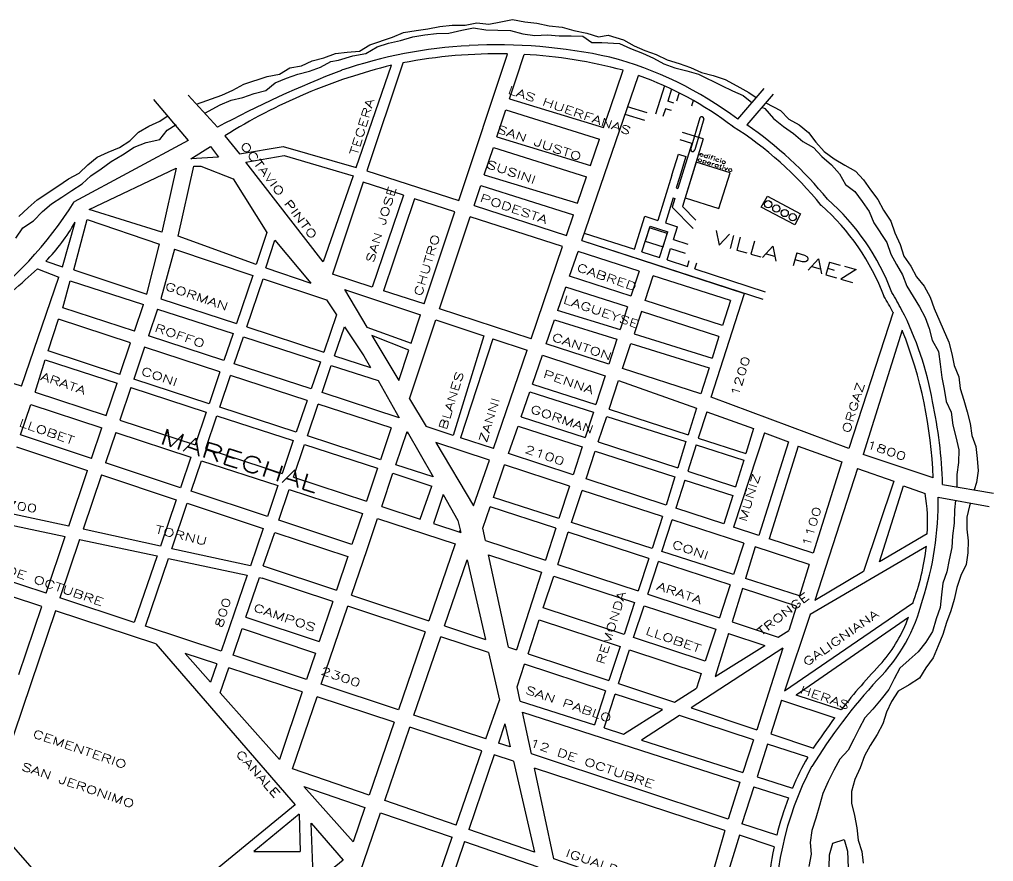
# Model space of a CAD drawing. Header units: millimetres. Extents: x 4374322 to 4409026, y 6503580 to 6534206.
# Drawn here: x 4384470 to 4385687, y 6526114 to 6527166 of the extents above; entities that cross this region are included whole.
import ezdxf

# ---------------------------------------------------------------- set-up
doc = ezdxf.new("R2010")
doc.units = ezdxf.units.MM
doc.linetypes.add('PHANTOM', pattern=[2.5, 1.25, -0.25, 0.25, -0.25, 0.25, -0.25])
for name, color, linetype in [('LINEA CALLE', 252, 'Continuous'), ('NOMBRE BARRIO', 8, 'Continuous'), ('NOMBRE CALLE', 252, 'Continuous'), ('REFERENCIAS (apagar)', 252, 'PHANTOM'), ('RIO', 252, 'Continuous')]:
    doc.layers.add(name, color=color, linetype=linetype)
doc.styles.add('S1', font='ROMANS')

msp = doc.modelspace()

# ---------------------------------------------------------------- linework, layer by layer
at = {"layer": 'LINEA CALLE', "transparency": 33554687}
for p, q in [((4385018.4, 6526939.7), (4385079.6, 6527122.8)), ((4385090.4, 6527091.7), (4385100.1, 6527122.2)), ((4384948.7, 6527111.5), (4384903.8, 6526976.9)), ((4385207.6, 6527054.8), (4385223.9, 6527102.5)), ((4385082, 6527066.8), (4385090.4, 6527091.7)), ((4385172.2, 6526889.8), (4385243, 6527096.1)), ((4384636.8, 6527066.1), (4384680.3, 6527014.5)), ((4384680.4, 6527071.4), (4384716.9, 6527031.2)), ((4385082, 6527066.8), (4385199.3, 6527030.9)), ((4385066.2, 6527019.3), (4385077.5, 6527053.2)), ((4385077.5, 6527053.2), (4385194.4, 6527016.5)), ((4385199.3, 6527030.9), (4385207.6, 6527054.8)), ((4385066.2, 6527019.3), (4385183.1, 6526983.5)), ((4385183.1, 6526983.5), (4385194.4, 6527016.5)), ((4384680.3, 6527014.5), (4384537.7, 6526938)), ((4385050.4, 6526971.9), (4385061.7, 6527005.8)), ((4385061.7, 6527005.8), (4385178.2, 6526969.2)), ((4384903.8, 6526976.9), (4385018.4, 6526939.7)), ((4385050.4, 6526971.9), (4385166.9, 6526936.2)), ((4385166.9, 6526936.2), (4385178.2, 6526969.2)), ((4384899, 6526962.5), (4384860.6, 6526847.7)), ((4384949.4, 6526946.3), (4384899, 6526962.5)), ((4385037.6, 6526933.5), (4385045.9, 6526958.4)), ((4385045.9, 6526958.4), (4385161.9, 6526921.9)), ((4384949.4, 6526946.3), (4384910.3, 6526831.6)), ((4384963.3, 6526941.8), (4384924.3, 6526827)), ((4385013.7, 6526925.5), (4384963.3, 6526941.8)), ((4385037.6, 6526933.5), (4385153.1, 6526896)), ((4384975.3, 6526810.4), (4385013.7, 6526925.5)), ((4384994.5, 6526804.2), (4385032.9, 6526919.4)), ((4385148.3, 6526882.1), (4385032.9, 6526919.4)), ((4385153.1, 6526896), (4385161.9, 6526921.9)), ((4384523.2, 6526857), (4384539, 6526912.7)), ((4384537.3, 6526853.1), (4384554.2, 6526916)), ((4384554.2, 6526916), (4384644.4, 6526885)), ((4384628.8, 6526822.5), (4384644.4, 6526885)), ((4384777.5, 6526855.5), (4384788.6, 6526890.1)), ((4384788.6, 6526890.1), (4384833.8, 6526836.6)), ((4385108.8, 6526767), (4385148.3, 6526882.1)), ((4385172.2, 6526889.8), (4385375.7, 6526823.7)), ((4384663.1, 6526878.7), (4384646.3, 6526816.8)), ((4384663.1, 6526878.7), (4384761.3, 6526845.8)), ((4385156.9, 6526845.1), (4385167.5, 6526876)), ((4385243.8, 6526851.4), (4385167.5, 6526876)), ((4384502.4, 6526863.8), (4384523.2, 6526857)), ((4384492, 6526854.4), (4384518.7, 6526844.1)), ((4384537.3, 6526853.1), (4384628.8, 6526822.5)), ((4384761.3, 6526845.8), (4384740.8, 6526785.9)), ((4384777.5, 6526855.5), (4384833.8, 6526836.6)), ((4384910.3, 6526831.6), (4384860.6, 6526847.7)), ((4385233.8, 6526820.3), (4385156.9, 6526845.1)), ((4385243.8, 6526851.4), (4385233.7, 6526820.3)), ((4385251.4, 6526814.6), (4385261.6, 6526845.6)), ((4385357.9, 6526814.6), (4385261.6, 6526845.6)), ((4384471.9, 6526707.5), (4384518.7, 6526844.1)), ((4384523.7, 6526805.8), (4384532.8, 6526839.2)), ((4384532.8, 6526839.2), (4384624.5, 6526809.8)), ((4384753.6, 6526781.7), (4384773.9, 6526841.7)), ((4384773.9, 6526841.7), (4384853.3, 6526815.5)), ((4384875.6, 6526828.3), (4384970.8, 6526796.8)), ((4384875.6, 6526828.3), (4384903.5, 6526781.6)), ((4384975.3, 6526810.4), (4384924.3, 6526827)), ((4385142.3, 6526802.6), (4385152.2, 6526831.5)), ((4385229.3, 6526806.7), (4385152.2, 6526831.5)), ((4385334.1, 6526693.8), (4385375.7, 6526823.7)), ((4384613.2, 6526776.4), (4384624.5, 6526809.8)), ((4384646.3, 6526816.8), (4384740.8, 6526785.9)), ((4384853.3, 6526815.5), (4384865.6, 6526797)), ((4385348, 6526783.5), (4385251.4, 6526814.6)), ((4385357.9, 6526814.6), (4385348, 6526783.5)), ((4384613.2, 6526776.4), (4384523.7, 6526805.8)), ((4384642, 6526804.1), (4384630.7, 6526770.7)), ((4384642, 6526804.1), (4384736.6, 6526773.4)), ((4384865.6, 6526797), (4384849.7, 6526750.3)), ((4384959, 6526761.6), (4384970.8, 6526796.8)), ((4385108.8, 6526767), (4384994.5, 6526804.2)), ((4385141.5, 6526802.8), (4385220.2, 6526778.5)), ((4385229.3, 6526806.7), (4385220.2, 6526778.5)), ((4385246.9, 6526801), (4385237.6, 6526773.1)), ((4385343.7, 6526769.8), (4385246.9, 6526801)), ((4385561.2, 6526800), (4385506, 6526629.9)), ((4384505.2, 6526751.8), (4384518.2, 6526791.6)), ((4384608.4, 6526762), (4384518.2, 6526791.6)), ((4384957, 6526692), (4384989.9, 6526790.5)), ((4384989.9, 6526790.5), (4385049.9, 6526770.6)), ((4385127.9, 6526760.8), (4385138.1, 6526790.5)), ((4385138.1, 6526790.5), (4385216.2, 6526766.3)), ((4384736.6, 6526773.4), (4384725.1, 6526739.8)), ((4384753.6, 6526781.7), (4384849.7, 6526750.3)), ((4384863.3, 6526745.8), (4384875.6, 6526782)), ((4384875.6, 6526782), (4384900, 6526745.5)), ((4384903.5, 6526781.6), (4384959, 6526761.6)), ((4385237.6, 6526773.1), (4385335.2, 6526742.8)), ((4385572.8, 6526777.5), (4385523.7, 6526622.3)), ((4384595, 6526722.3), (4384608.4, 6526762)), ((4384725.1, 6526739.8), (4384630.7, 6526770.7)), ((4384738, 6526735.6), (4384749.4, 6526769.2)), ((4384749.4, 6526769.2), (4384845.5, 6526738.1)), ((4384956.1, 6526752.8), (4384909.8, 6526771)), ((4384909.8, 6526771), (4384943.4, 6526714.8)), ((4385049.9, 6526770.6), (4385011.7, 6526646.1)), ((4385061, 6526766.9), (4385020.5, 6526643.2)), ((4385061, 6526766.9), (4385103.9, 6526752.7)), ((4385206.2, 6526735.4), (4385127.9, 6526760.8)), ((4385216.2, 6526766.3), (4385206.2, 6526735.4)), ((4385223.3, 6526729.9), (4385233.6, 6526761)), ((4385233.6, 6526761), (4385331.4, 6526730.7)), ((4385343.7, 6526769.8), (4385335.2, 6526742.8)), ((4384595, 6526722.3), (4384505.2, 6526751.8)), ((4384625.9, 6526756.3), (4384612.4, 6526716.6)), ((4384720.1, 6526725.5), (4384625.9, 6526756.3)), ((4384943.4, 6526714.8), (4384956.1, 6526752.8)), ((4385061.7, 6526629.7), (4385103.9, 6526752.7)), ((4384471.9, 6526707.5), (4384353.3, 6526745.7)), ((4384489.1, 6526700.4), (4384501.6, 6526740.5)), ((4384501.6, 6526740.5), (4384591.4, 6526711.6)), ((4384833.9, 6526704.2), (4384738, 6526735.6)), ((4384845.5, 6526738.1), (4384833.9, 6526704.2)), ((4384863.3, 6526745.8), (4384908.2, 6526731.1)), ((4384900, 6526745.5), (4384908.2, 6526731.1)), ((4385110.6, 6526710.4), (4385123, 6526746.4)), ((4385123, 6526746.4), (4385201.4, 6526720.5)), ((4384720.1, 6526725.5), (4384706.6, 6526685.8)), ((4384847.7, 6526699.7), (4384859.2, 6526733.6)), ((4384859.2, 6526733.6), (4384917.6, 6526714.7)), ((4385321, 6526698.1), (4385223.3, 6526729.9)), ((4385331.4, 6526730.7), (4385321, 6526698.1)), ((4384577.7, 6526671.1), (4384591.4, 6526711.6)), ((4384706.6, 6526685.8), (4384612.4, 6526716.6)), ((4384719.7, 6526681.5), (4384733.2, 6526721.2)), ((4384829, 6526689.9), (4384733.2, 6526721.2)), ((4384917.6, 6526714.7), (4384944.2, 6526668.2)), ((4385110.6, 6526710.4), (4385189.7, 6526684.6)), ((4385201.4, 6526720.5), (4385189.7, 6526684.6)), ((4385206.4, 6526679.1), (4385218.3, 6526714.9)), ((4385218.3, 6526714.9), (4385315.5, 6526680.3)), ((4384489.1, 6526700.4), (4384577.7, 6526671.1)), ((4384608.8, 6526705.9), (4384595.1, 6526665.4)), ((4384608.8, 6526705.9), (4384702.9, 6526675.1)), ((4384944.2, 6526668.2), (4384847.7, 6526699.7)), ((4385096.6, 6526669.5), (4385107.2, 6526700.6)), ((4385107.2, 6526700.6), (4385186.7, 6526675.3)), ((4384829, 6526689.9), (4384815.4, 6526650.2)), ((4384957, 6526692), (4384977.9, 6526657.1)), ((4385506, 6526629.9), (4385334.1, 6526693.8)), ((4384470.9, 6526646.8), (4384483.8, 6526684.6)), ((4384483.8, 6526684.6), (4384572.5, 6526655.5)), ((4384702.9, 6526675.1), (4384689, 6526634.4)), ((4384815.4, 6526650.2), (4384719.7, 6526681.5)), ((4384829.4, 6526645.7), (4384842.8, 6526685.4)), ((4384934.1, 6526655.5), (4384842.8, 6526685.4)), ((4385186.7, 6526675.3), (4385176.4, 6526643.4)), ((4385206.4, 6526679.1), (4385305.1, 6526647)), ((4385315.5, 6526680.3), (4385305.1, 6526647)), ((4385328.3, 6526675.7), (4385317.8, 6526642.8)), ((4385328.3, 6526675.7), (4385387, 6526654.8)), ((4384595.1, 6526665.4), (4384689, 6526634.4)), ((4384702.3, 6526630), (4384716.1, 6526670.8)), ((4384716.1, 6526670.8), (4384811.7, 6526639.6)), ((4385096.6, 6526669.5), (4385176.4, 6526643.4)), ((4385192.8, 6526638), (4385203.4, 6526669.9)), ((4385203.4, 6526669.9), (4385302.4, 6526638.4)), ((4384559.6, 6526617.4), (4384572.5, 6526655.5)), ((4384589.8, 6526649.8), (4384577, 6526611.7)), ((4384589.8, 6526649.8), (4384683.7, 6526619)), ((4384934.1, 6526655.5), (4384920.7, 6526615.8)), ((4384939.8, 6526609.6), (4384953.9, 6526651.1)), ((4384953.9, 6526651.1), (4384986.3, 6526594.4)), ((4385011.7, 6526646.1), (4384977.9, 6526657.1)), ((4385080.8, 6526623.5), (4385092.6, 6526657.9)), ((4385092.6, 6526657.9), (4385172.7, 6526631.9)), ((4385387, 6526654.8), (4385377.2, 6526623.4)), ((4384559.6, 6526617.4), (4384470.9, 6526646.8)), ((4384811.7, 6526639.6), (4384797.7, 6526598.6)), ((4384920.7, 6526615.8), (4384829.4, 6526645.7)), ((4384955.4, 6526648.6), (4384953.3, 6526649.3)), ((4385056.8, 6526615.4), (4384989.7, 6526637.3)), ((4384989.7, 6526637.3), (4385037.1, 6526558.1)), ((4385061.7, 6526629.7), (4385020.5, 6526643.2)), ((4385192.8, 6526638), (4385292.1, 6526605.6)), ((4385302.4, 6526638.4), (4385292.1, 6526605.6)), ((4385317.8, 6526642.8), (4385377.2, 6526623.4)), ((4385400.6, 6526649.3), (4385361.8, 6526531.6)), ((4385430.6, 6526638.2), (4385393.4, 6526521.2)), ((4385400.6, 6526649.3), (4385430.6, 6526638.2)), ((4384465.8, 6526631.9), (4384554.6, 6526602.5)), ((4384702.3, 6526630), (4384797.7, 6526598.6)), ((4384811.8, 6526593.9), (4384825.8, 6526635)), ((4384825.8, 6526635), (4384917.1, 6526605.1)), ((4385172.7, 6526631.9), (4385161.4, 6526597.1)), ((4385177.5, 6526591.8), (4385189, 6526626.6)), ((4385189, 6526626.6), (4385288.6, 6526594.3)), ((4385315.1, 6526634.3), (4385304.6, 6526601.5)), ((4385315.1, 6526634.3), (4385374.7, 6526615.3)), ((4385442.7, 6526632.7), (4385406.2, 6526517)), ((4385442.7, 6526632.7), (4385497.4, 6526613)), ((4384683.7, 6526619), (4384670.6, 6526580.8)), ((4384684.1, 6526576.3), (4384697.1, 6526614.6)), ((4384697.1, 6526614.6), (4384792.5, 6526583.4)), ((4385037.1, 6526558.1), (4385056.8, 6526615.4)), ((4385161.4, 6526597.1), (4385080.8, 6526623.5)), ((4385374.7, 6526615.3), (4385364.3, 6526582)), ((4385497.4, 6526613), (4385461.2, 6526499)), ((4385611.3, 6526593.2), (4385523.7, 6526622.3)), ((4384531, 6526532.6), (4384554.6, 6526602.5)), ((4384670.6, 6526580.8), (4384577, 6526611.7)), ((4384917.1, 6526605.1), (4384903.2, 6526563.8)), ((4384986.3, 6526594.4), (4384939.8, 6526609.6)), ((4385061.9, 6526568.7), (4385075.8, 6526609.2)), ((4385156.7, 6526582.7), (4385075.8, 6526609.2)), ((4385304.6, 6526601.5), (4385364.3, 6526582)), ((4385516.6, 6526604.8), (4385463.5, 6526439.9)), ((4385516.6, 6526604.8), (4385562.1, 6526588.9)), ((4384571.9, 6526596.7), (4384548.9, 6526528.8)), ((4384571.9, 6526596.7), (4384665.5, 6526565.8)), ((4384811.8, 6526593.9), (4384903.2, 6526563.8)), ((4384922.2, 6526557.5), (4384936.2, 6526598.9)), ((4384936.2, 6526598.9), (4384984.9, 6526582.9)), ((4385277.6, 6526559.1), (4385177.5, 6526591.8)), ((4385288.6, 6526594.3), (4385277.6, 6526559.1)), ((4385301.1, 6526590.3), (4385289.8, 6526555.1)), ((4385301.1, 6526590.3), (4385360.9, 6526570.9)), ((4385562.1, 6526588.9), (4385524.3, 6526476)), ((4384792.5, 6526583.4), (4384779.3, 6526544.8)), ((4384793.6, 6526540.1), (4384806.7, 6526578.7)), ((4384806.7, 6526578.7), (4384898.1, 6526548.7)), ((4384970.3, 6526541.7), (4384984.9, 6526582.9)), ((4385156.7, 6526582.7), (4385143.7, 6526542.4)), ((4385159.4, 6526537.3), (4385172.8, 6526577.5)), ((4385273.1, 6526544.7), (4385172.8, 6526577.5)), ((4385544.4, 6526488), (4385574.3, 6526583)), ((4385574.3, 6526583), (4385601.3, 6526573.4)), ((4385623.2, 6526585), (4385686.8, 6526573.8)), ((4384665.5, 6526565.8), (4384645.6, 6526507.7)), ((4384779.3, 6526544.8), (4384684.1, 6526576.3)), ((4384998.9, 6526572.3), (4384987, 6526536.2)), ((4384998.9, 6526572.3), (4385017.5, 6526539.8)), ((4385143.7, 6526542.4), (4385061.9, 6526568.7)), ((4385360.9, 6526570.9), (4385349.9, 6526535.5)), ((4385617.8, 6526569), (4385681.3, 6526557.3)), ((4384531, 6526532.6), (4384438.9, 6526552.7)), ((4384659.9, 6526504.6), (4384679, 6526561.3)), ((4384679, 6526561.3), (4384774.1, 6526529.8)), ((4384922.2, 6526557.5), (4384970.3, 6526541.7)), ((4385048.7, 6526530.2), (4385057.8, 6526556.7)), ((4385139.7, 6526530.2), (4385057.8, 6526556.7)), ((4385349.9, 6526535.5), (4385289.8, 6526555.1)), ((4384885, 6526509.9), (4384793.6, 6526540.1)), ((4384898.1, 6526548.7), (4384885, 6526509.9)), ((4384903.9, 6526503.7), (4384917.1, 6526542.5)), ((4384917.1, 6526542.5), (4385014.2, 6526510.7)), ((4385273.1, 6526544.7), (4385260.1, 6526504.9)), ((4385272.2, 6526501), (4385285.2, 6526540.7)), ((4385374.8, 6526511.4), (4385285.2, 6526540.7)), ((4384434.4, 6526539.4), (4384526.7, 6526519.8)), ((4384645.6, 6526507.7), (4384548.9, 6526528.8)), ((4384774.1, 6526529.8), (4384758.1, 6526483.1)), ((4384987, 6526536.2), (4385020.9, 6526525)), ((4385017.5, 6526539.8), (4385020.9, 6526525)), ((4385020.2, 6526528.2), (4385019.3, 6526525.5)), ((4385052, 6526514.7), (4385048.7, 6526530.2)), ((4385139.7, 6526530.2), (4385126.7, 6526490.1)), ((4385260.1, 6526504.9), (4385159.4, 6526537.3)), ((4385393.4, 6526521.2), (4385361.8, 6526531.6)), ((4384502.8, 6526449), (4384526.7, 6526519.8)), ((4384544.6, 6526516.1), (4384520, 6526443.3)), ((4384544.6, 6526516.1), (4384641.5, 6526495.6)), ((4384774.2, 6526483), (4384788.5, 6526525)), ((4384788.5, 6526525), (4384879.9, 6526494.8)), ((4385142.1, 6526485), (4385155.4, 6526525.1)), ((4385256.1, 6526492.5), (4385155.4, 6526525.1)), ((4385461.2, 6526499), (4385406.2, 6526517)), ((4385603.9, 6526523.1), (4385544.4, 6526488)), ((4384758.1, 6526483.1), (4384659.9, 6526504.6)), ((4384884.5, 6526446.5), (4384903.9, 6526503.7)), ((4385014.2, 6526510.7), (4384981.2, 6526414.5)), ((4385052, 6526514.7), (4385126.7, 6526490.1)), ((4385374.8, 6526511.4), (4385361.9, 6526472.2)), ((4385389, 6526506.8), (4385376.8, 6526467.4)), ((4385456.6, 6526484.7), (4385389, 6526506.8)), ((4385602.9, 6526507.4), (4385457.6, 6526422.2)), ((4384641.5, 6526495.6), (4384613, 6526412.5)), ((4384627.1, 6526407.8), (4384655.8, 6526492.5)), ((4384655.8, 6526492.5), (4384754.2, 6526471.7)), ((4384879.9, 6526494.8), (4384865.8, 6526452.7)), ((4385055.8, 6526497), (4385121.9, 6526475.3)), ((4385080.6, 6526381.6), (4385055.8, 6526497)), ((4385256.1, 6526492.5), (4385242.7, 6526451.8)), ((4385361.9, 6526472.2), (4385272.2, 6526501)), ((4384774.2, 6526483), (4384865.8, 6526452.7)), ((4385000.6, 6526408), (4385028.8, 6526490.6)), ((4385028.8, 6526490.6), (4385051.8, 6526391.1)), ((4385142.1, 6526485), (4385242.7, 6526451.8)), ((4385254.8, 6526447.8), (4385268.2, 6526488.6)), ((4385357.8, 6526459.6), (4385268.2, 6526488.6)), ((4385456.6, 6526484.7), (4385444.2, 6526445.7)), ((4384502.8, 6526449), (4384413.7, 6526478.5)), ((4384754.2, 6526471.7), (4384721.6, 6526376.5)), ((4384752.5, 6526418.9), (4384769.3, 6526468.5)), ((4384769.3, 6526468.5), (4384772.9, 6526467.8)), ((4384861.1, 6526438.8), (4384772.9, 6526467.8)), ((4385121.9, 6526475.3), (4385090.5, 6526378.3)), ((4385124.1, 6526430.8), (4385137.2, 6526470.3)), ((4385137.2, 6526470.3), (4385238, 6526437.3)), ((4385444.2, 6526445.7), (4385376.8, 6526467.4)), ((4385524.3, 6526476), (4385463.5, 6526439.9)), ((4385357.8, 6526459.6), (4385344.4, 6526418.3)), ((4385372.9, 6526454.7), (4385360, 6526413.1)), ((4385440.5, 6526432.8), (4385372.9, 6526454.7)), ((4384497.3, 6526432.5), (4384458.4, 6526445.2)), ((4384613, 6526412.5), (4384520, 6526443.3)), ((4384884.5, 6526446.5), (4384981.2, 6526414.5)), ((4385254.8, 6526447.8), (4385344.4, 6526418.3)), ((4384468.6, 6526347.5), (4384497.3, 6526432.5)), ((4384861.1, 6526438.8), (4384844.2, 6526388.8)), ((4384846.7, 6526335.1), (4384879.8, 6526432.7)), ((4384976.6, 6526400.9), (4384879.8, 6526432.7)), ((4385225, 6526397.5), (4385124.1, 6526430.8)), ((4385238, 6526437.3), (4385225, 6526397.5)), ((4385237, 6526393.5), (4385250, 6526433.3)), ((4385250, 6526433.3), (4385339.7, 6526404)), ((4385585.7, 6526436), (4385425.6, 6526326.4)), ((4385440.5, 6526432.8), (4385430.8, 6526402.5)), ((4384514.4, 6526426.9), (4384427.7, 6526170.6)), ((4384640, 6526385.6), (4384514.4, 6526426.9)), ((4384752.5, 6526418.9), (4384844.2, 6526388.8)), ((4385457.6, 6526422.2), (4385425.6, 6526326.4)), ((4385580.4, 6526418.8), (4385440.3, 6526321.7)), ((4384721.6, 6526376.5), (4384627.1, 6526407.8)), ((4385000.6, 6526408), (4385051.8, 6526391.1)), ((4385105.1, 6526373.4), (4385119.1, 6526415.6)), ((4385119.1, 6526415.6), (4385220, 6526382.2)), ((4385360, 6526413.1), (4385417.5, 6526394.2)), ((4384736.5, 6526371.6), (4384747.7, 6526404.7)), ((4384747.7, 6526404.7), (4384839.3, 6526374.1)), ((4384976.6, 6526400.9), (4384943.1, 6526303.1)), ((4384962.5, 6526296.7), (4384996, 6526394.5)), ((4385055.5, 6526374.9), (4384996, 6526394.5)), ((4385339.7, 6526404), (4385326.6, 6526363.9)), ((4385355.6, 6526398.7), (4385338.9, 6526344.8)), ((4385355.6, 6526398.7), (4385401.1, 6526383.8)), ((4385417.5, 6526394.2), (4385430.8, 6526402.5)), ((4384640, 6526385.6), (4384814.2, 6526184.5)), ((4385220, 6526382.2), (4385206.2, 6526340)), ((4385326.6, 6526363.9), (4385237, 6526393.5)), ((4385338.9, 6526344.8), (4385401.1, 6526383.8)), ((4384676.6, 6526373.6), (4384708.4, 6526338)), ((4384716.2, 6526360.6), (4384676.6, 6526373.6)), ((4384828.2, 6526341.2), (4384736.5, 6526371.6)), ((4384839.3, 6526374.1), (4384828.2, 6526341.2)), ((4385055.5, 6526374.9), (4385069.3, 6526315.5)), ((4385080.6, 6526381.6), (4385090.5, 6526378.3)), ((4385105.1, 6526373.4), (4385206.2, 6526340)), ((4385218.2, 6526336), (4385232, 6526378.2)), ((4385232, 6526378.2), (4385321.6, 6526348.6)), ((4385423.4, 6526380.3), (4385308.8, 6526305.6)), ((4385423.4, 6526380.3), (4385390.8, 6526278.4)), ((4384716.2, 6526360.6), (4384708.4, 6526338)), ((4385091.3, 6526331.8), (4385100.7, 6526360.1)), ((4385201.9, 6526326.8), (4385100.7, 6526360.1)), ((4384720.5, 6526324.4), (4384731.1, 6526355.7)), ((4384822.9, 6526325.6), (4384731.1, 6526355.7)), ((4385321.6, 6526348.6), (4385315.6, 6526330.1)), ((4384943.1, 6526303.1), (4384846.7, 6526335.1)), ((4385218.2, 6526336), (4385288.1, 6526312.9)), ((4384720.5, 6526324.4), (4384794.5, 6526241.3)), ((4384822.9, 6526325.6), (4384794.5, 6526241.3)), ((4385095.1, 6526314.1), (4385091.3, 6526331.8)), ((4385201.9, 6526326.8), (4385188.1, 6526284.5)), ((4385200, 6526280.7), (4385213.9, 6526322.9)), ((4385273.1, 6526303.5), (4385213.9, 6526322.9)), ((4385288.1, 6526312.9), (4385315.6, 6526330.1)), ((4385496.3, 6526303.2), (4385440.3, 6526321.7)), ((4384810.9, 6526229.6), (4384841.4, 6526319.5)), ((4384937.8, 6526287.9), (4384841.4, 6526319.5)), ((4385052.5, 6526266.9), (4385069.3, 6526315.5)), ((4385095.1, 6526314.1), (4385188.1, 6526284.5)), ((4385422, 6526315.3), (4385408.4, 6526273.1)), ((4385422, 6526315.3), (4385488.6, 6526293.2)), ((4385052.5, 6526266.9), (4384962.5, 6526296.7)), ((4385109.3, 6526248.1), (4385098, 6526300.5)), ((4385098, 6526300.5), (4385369.8, 6526212.8)), ((4385224.4, 6526272.9), (4385273.1, 6526303.5)), ((4385308.8, 6526305.6), (4385390.8, 6526278.4)), ((4384937.8, 6526287.9), (4384906.6, 6526196.6)), ((4385076.2, 6526285.6), (4385068, 6526261.7)), ((4385076.2, 6526285.6), (4385082.8, 6526256.8)), ((4385294.2, 6526296.1), (4385247, 6526265.2)), ((4385386.7, 6526265.7), (4385294.2, 6526296.1)), ((4384926, 6526189.9), (4384957.3, 6526281.5)), ((4385047.4, 6526251.9), (4384957.3, 6526281.5)), ((4385200, 6526280.7), (4385224.4, 6526272.9)), ((4385408.4, 6526273.1), (4385461.7, 6526255.5)), ((4385082.8, 6526256.8), (4385068, 6526261.7)), ((4385247, 6526265.2), (4385373.7, 6526224.8)), ((4385386.7, 6526265.7), (4385373.7, 6526224.8)), ((4385404.3, 6526260.4), (4385391.3, 6526219.7)), ((4385454.6, 6526244), (4385404.3, 6526260.4)), ((4385015.4, 6526159.1), (4385047.4, 6526251.9)), ((4385355, 6526166.6), (4385109.3, 6526248.1)), ((4385062.9, 6526246.8), (4385031, 6526153.7)), ((4385086.9, 6526238.9), (4385062.9, 6526246.8)), ((4385086.9, 6526238.9), (4385113.1, 6526125.5)), ((4384906.6, 6526196.6), (4384810.9, 6526229.6)), ((4385351, 6526152.3), (4385113.1, 6526230.3)), ((4385137.4, 6526117.1), (4385113.1, 6526230.3)), ((4385369.8, 6526212.8), (4385355, 6526166.6)), ((4385391.3, 6526219.7), (4385435.6, 6526205.5)), ((4384824.7, 6526207.5), (4384901.3, 6526181.2)), ((4384824.7, 6526207.5), (4384886.5, 6526138.1)), ((4385387.3, 6526207.2), (4385372.4, 6526160.9)), ((4385387.3, 6526207.2), (4385430.7, 6526193.2)), ((4385015.4, 6526159.1), (4384926, 6526189.9)), ((4384814.2, 6526184.5), (4384582.1, 6525994.7)), ((4384901.3, 6526181.2), (4384886.5, 6526138.1)), ((4384427.7, 6526170.6), (4384582.1, 6525994.7)), ((4384819.2, 6526172.7), (4384762.3, 6526126.1)), ((4384819.2, 6526172.7), (4384820.4, 6526126.1)), ((4384889.3, 6526082.7), (4384920.8, 6526174.6)), ((4384920.8, 6526174.6), (4385010.2, 6526143.9)), ((4384837, 6526085.5), (4384833.9, 6526161.7)), ((4384833.9, 6526161.7), (4384874.1, 6526115.3)), ((4385113.1, 6526125.5), (4385031, 6526153.7)), ((4385351, 6526152.3), (4385322.5, 6526053.3)), ((4385415.8, 6526146.6), (4385372.4, 6526160.9)), ((4384978.7, 6526052.4), (4385010.2, 6526143.9)), ((4385025.8, 6526138.6), (4384994.4, 6526047.1)), ((4385025.8, 6526138.6), (4385117.3, 6526107.2)), ((4385369.2, 6526146.8), (4385306.3, 6525941.1)), ((4385412.6, 6526131.9), (4385369.2, 6526146.8)), ((4384762.3, 6526126.1), (4384820.4, 6526126.1)), ((4384874.1, 6526115.3), (4384837, 6526085.5)), ((4385322.5, 6526053.3), (4385137.4, 6526117.1))]:
    msp.add_line(p, q, dxfattribs=at)
msp.add_lwpolyline([(4384726.2, 6527020.7), (4384744.3, 6526998.1), (4384798.9, 6527007.4), (4384890.2, 6526981.1), (4384934.6, 6527108.7, 0.079993), (4384726.2, 6527020.7)], format="xyb", dxfattribs=at)
for points in [[(4385399.9, 6527079.8), (4385367, 6527041.4)], [(4385411.5, 6527072.7), (4385378.6, 6527034.3)], [(4384683.7, 6526992), (4384708.3, 6527007.4), (4384718.3, 6526993.7), (4384683.7, 6526992)], [(4384696.2, 6526982.7), (4384736.4, 6526966.6), (4384778.8, 6526899.7), (4384765.1, 6526859.7), (4384668, 6526895), (4384687.5, 6526982.7), (4384696.2, 6526982.7)]]:
    msp.add_lwpolyline(points, dxfattribs=at)
for points in [[(4384849.2, 6526863), (4384752.5, 6526987.8), (4384800.3, 6526996.1), (4384800.3, 6526996.1), (4384800.3, 6526996.1), (4384886.7, 6526970.7)], [(4384647.4, 6526900.3), (4384556.8, 6526928.3), (4384665.2, 6526980.3), (4384665.2, 6526980.3)]]:
    msp.add_lwpolyline(points, close=True, dxfattribs=at)
at = {"layer": 'LINEA CALLE', "linetype": 'Continuous', "transparency": 33554687}
for points in [[(4385315.2, 6526987.8), (4385301.4, 6526943.1), (4385343.3, 6526929.8), (4385357.5, 6526974.3), (4385315.2, 6526987.8)], [(4385396.6, 6526931.2), (4385404.2, 6526945), (4385445.7, 6526923.2), (4385438.4, 6526909.2)], [(4385438.4, 6526909.2), (4385396.6, 6526931.2)]]:
    msp.add_lwpolyline(points, dxfattribs=at)
for centre in [(4385405.1, 6526935), (4385415.3, 6526929.6), (4385425.8, 6526924.1), (4385435.8, 6526918.8)]:
    msp.add_circle(centre, 4.52, dxfattribs=at)
at = {"layer": 'LINEA CALLE', "transparency": 33554687}
for centre, radius, start, end in [((4385062.6, 6526543.3), 590.7, 93.0134, 108.8285), ((4385066.1, 6526479.1), 655.1, 77.5628, 93.0237), ((4385066.6, 6526508.6), 614.4, 88.791, 101.071), ((4385070.4, 6526536.3), 586.6, 74.8286, 87.1031), ((4385090.5, 6526673.5), 460.3, 53.0704, 75.3042), ((4385351.1, 6525854.7), 1336.5, 111.0057, 118.327), ((4385090.5, 6526673.5), 449.3, 53.016, 70.1478), ((4385114.4, 6526644.7), 459.3, 38.9895, 57.5652), ((4385097.3, 6526628.4), 493.9, 39.3228, 55.2803), ((4384129.9, 6527191.5), 480.2, 305.8449, 328.1359), ((4385284.4, 6526720.8), 283.4, 20.4653, 48.6982), ((4385284.4, 6526720.8), 294.4, 20.6681, 48.5158), ((4384330.9, 6527030.4), 239.1, 315.8187, 330.502), ((4378536.7, 6533484.3), 8911.9, 311.6646, 311.9312), ((4385224.8, 6526622.6), 380.3, 27.8159, 31.2645), ((4385224.8, 6526622.6), 391.3, 27.4842, 31.1127), ((4385224.8, 6526622.6), 391.3, 9.7131, 27.4842), ((4385059.3, 6526574.1), 552.3, 1.9743, 21.6021), ((4385071.4, 6526569.8), 552, 1.5778, 12.4212), ((4385219.2, 6526564.5), 398.6, 341.8329, 0.6447), ((4385396.1, 6526537.6), 208.3, 356.005, 9.8909), ((4385294.7, 6526543.8), 310.4, 339.6718, 353.2686), ((4385391, 6526491.2), 213.1, 315.0504, 346.1627), ((4385409.4, 6526480.9), 182, 319.3797, 340.0559), ((4386218.3, 6525730.5), 921.6, 136.708, 141.5777), ((4386074.6, 6525850.7), 723.8, 137.3988, 148.1787), ((4382833.8, 6528155.6), 3242.9, 324.1316, 324.9494), ((4385707.1, 6526095.2), 293, 149.4994, 157.8922), ((4385815.5, 6526046.1), 401.8, 152.3788, 182.9968), ((4385762.9, 6526061.4), 357.4, 158.3593, 166.2156), ((4385827.5, 6526044.7), 424, 168.1306, 184.0996)]:
    msp.add_arc(centre, radius, start, end, dxfattribs=at)
at = {"layer": 'REFERENCIAS (apagar)', "linetype": 'Continuous', "transparency": 33554687}
for points in [[(4385275.6, 6527082.9), (4385264.3, 6527047.6)], [(4385284.5, 6527078.7), (4385279.7, 6527063.7)], [(4385287.3, 6527061.3), (4385279.7, 6527063.7)], [(4385293.8, 6527074.1), (4385290.5, 6527063.7)], [(4385311.3, 6527064.8), (4385309.2, 6527057.8)], [(4385254, 6527049.2), (4385229.5, 6527056.7)], [(4385276.8, 6527054.4), (4385273.7, 6527044.7)], [(4385284.3, 6527052), (4385276.8, 6527054.4)], [(4385251, 6527039.9), (4385226.3, 6527047.4)], [(4385319.8, 6527043.1), (4385308.5, 6527004.5)], [(4385324.8, 6527041.6), (4385313.5, 6527003)], [(4385309.6, 6527010.9), (4385295.3, 6527015.4)], [(4385324.1, 6527016.8), (4385298.1, 6526932.4)], [(4385324.1, 6527016.8), (4385298.2, 6527024.7)], [(4385309.6, 6527010.9), (4385292.4, 6526954.8)], [(4385284.8, 6526971.4), (4385267.4, 6526914.9)], [(4385294.2, 6526968.6), (4385290.2, 6526955.5)], [(4385290.2, 6526955.5), (4385292.4, 6526954.8)], [(4385286.3, 6526943), (4385276.8, 6526911.9)], [(4385288.5, 6526942.4), (4385285.2, 6526931.6)], [(4385286.3, 6526943), (4385288.5, 6526942.4)], [(4385238.1, 6526878.7), (4385251.2, 6526920)], [(4385251.2, 6526920), (4385267.4, 6526914.9)], [(4385247.3, 6526875.7), (4385257.6, 6526907.7)], [(4385256.8, 6526905.5), (4385251.6, 6526889.1), (4385273.8, 6526882), (4385279, 6526898.4), (4385256.8, 6526905.5)], [(4385257.6, 6526907.7), (4385279.7, 6526900.7)], [(4385276.8, 6526911.9), (4385292, 6526907)], [(4385286.9, 6526890.9), (4385292, 6526907)], [(4385175.4, 6526899.1), (4385238.1, 6526878.7)], [(4385269.5, 6526868.5), (4385279.7, 6526900.7)], [(4385172.2, 6526889.8), (4385398.5, 6526816.4)], [(4385247.3, 6526875.7), (4385269.5, 6526868.5)], [(4385278.8, 6526865.5), (4385283.3, 6526879.6)], [(4385278.8, 6526865.5), (4385304.2, 6526857.2)], [(4385304.2, 6526857.2), (4385306.6, 6526864.8)], [(4385313.5, 6526854.2), (4385316, 6526861.8)], [(4385313.5, 6526854.2), (4385401.5, 6526825.7)]]:
    msp.add_lwpolyline(points, dxfattribs=at)
at = {"layer": 'REFERENCIAS (apagar)', "linetype": 'Continuous', "ltscale": 0.2, "transparency": 33554687}
for points in [[(4385284.8, 6526971.4), (4385292.9, 6526997.6), (4385302.2, 6526994.7), (4385294.2, 6526968.6)], [(4385311.3, 6526904.7), (4385285.2, 6526931.6)], [(4385314.7, 6526915.3), (4385298.1, 6526932.4)], [(4385286.9, 6526890.9), (4385304.9, 6526885.1)], [(4385283.3, 6526879.6), (4385301.3, 6526873.8)]]:
    msp.add_lwpolyline(points, dxfattribs=at)
at = {"layer": 'REFERENCIAS (apagar)', "linetype": 'Continuous', "transparency": 33554687}
for centre, radius, start, end in [((4385322.1, 6527041.6), 2.71, 359.8064, 147.4987), ((4385311, 6527003.6), 2.61, 160.0302, 347.2748)]:
    msp.add_arc(centre, radius, start, end, dxfattribs=at)
at = {"layer": 'RIO', "transparency": 33554687}
for p, q in [((4385026.5, 6527159), (4385041.2, 6527161.6)), ((4385041.2, 6527161.6), (4385056, 6527160.2)), ((4385056, 6527160.2), (4385071.1, 6527162.8)), ((4385071.1, 6527162.8), (4385085.8, 6527165.9)), ((4385085.8, 6527165.9), (4385101.2, 6527163)), ((4385101.2, 6527163), (4385116, 6527161.5)), ((4385116, 6527161.5), (4385131.4, 6527158.1)), ((4384935.5, 6527143.7), (4384949.5, 6527149.8)), ((4384949.5, 6527149.8), (4384965.2, 6527152)), ((4384965.2, 6527152), (4384979.9, 6527154.1)), ((4384979.9, 6527154.1), (4384995, 6527157.2)), ((4384990.8, 6527148.4), (4385006, 6527149)), ((4384995, 6527157.2), (4385010.2, 6527158.9)), ((4385006, 6527149), (4385022.2, 6527152.7)), ((4385010.2, 6527158.9), (4385026.5, 6527159)), ((4385022.2, 6527152.7), (4385036.8, 6527155.3)), ((4385036.8, 6527155.3), (4385052.2, 6527152.9)), ((4385052.2, 6527152.9), (4385067.5, 6527152.5)), ((4385067.5, 6527152.5), (4385083.3, 6527152.1)), ((4385083.3, 6527152.1), (4385098.7, 6527148.1)), ((4385131.4, 6527158.1), (4385147.7, 6527156.2)), ((4385147.7, 6527156.2), (4385162.1, 6527152.1)), ((4385162.1, 6527152.1), (4385178.6, 6527148.7)), ((4385178.6, 6527148.7), (4385193, 6527144.2)), ((4384907.4, 6527134.4), (4384935.5, 6527143.7)), ((4384916.6, 6527131.7), (4384930.7, 6527136.3)), ((4384930.7, 6527136.3), (4384945.8, 6527139.5)), ((4384945.8, 6527139.5), (4384960.9, 6527144.2)), ((4384960.9, 6527144.2), (4384976.1, 6527146.8)), ((4384976.1, 6527146.8), (4384990.8, 6527148.4)), ((4385098.7, 6527148.1), (4385113.5, 6527146.1)), ((4385113.5, 6527146.1), (4385129.3, 6527146.8)), ((4385129.3, 6527146.8), (4385144.1, 6527145.3)), ((4385144.1, 6527145.3), (4385158.8, 6527145.4)), ((4385158.8, 6527145.4), (4385173.6, 6527144.9)), ((4385173.6, 6527144.9), (4385184.9, 6527137)), ((4385184.9, 6527137), (4385197.2, 6527137)), ((4385193, 6527144.2), (4385205.4, 6527146.2)), ((4385197.2, 6527137), (4385219.3, 6527136)), ((4385205.4, 6527146.2), (4385224.5, 6527140.7)), ((4385224.5, 6527140.7), (4385237.7, 6527133.2)), ((4384864.5, 6527123.5), (4384879.2, 6527125.1)), ((4384879.2, 6527125.1), (4384894.5, 6527126.2)), ((4384894.5, 6527126.2), (4384907.4, 6527134.4)), ((4384902.3, 6527123.4), (4384916.6, 6527131.7)), ((4385219.3, 6527136), (4385233.3, 6527129.5)), ((4385233.3, 6527129.5), (4385248.2, 6527123.9)), ((4385237.7, 6527133.2), (4385251.2, 6527127.1)), ((4385251.2, 6527127.1), (4385265.1, 6527122.1)), ((4384821.9, 6527108.1), (4384835.4, 6527114.2)), ((4384835.4, 6527114.2), (4384850, 6527117.9)), ((4384845.9, 6527106.5), (4384858.8, 6527113.6)), ((4384850, 6527117.9), (4384864.5, 6527123.5)), ((4384858.8, 6527113.6), (4384868.2, 6527115.2)), ((4384868.2, 6527115.2), (4384885.9, 6527120.7)), ((4384885.9, 6527120.7), (4384902.3, 6527123.4)), ((4385248.2, 6527123.9), (4385261.7, 6527117.8)), ((4385261.7, 6527117.8), (4385274.7, 6527110.7)), ((4385265.1, 6527122.1), (4385279.1, 6527115.5)), ((4385279.1, 6527115.5), (4385294, 6527111)), ((4384794.3, 6527097.8), (4384807.2, 6527105.5)), ((4384807.2, 6527105.5), (4384821.9, 6527108.1)), ((4384817.2, 6527097.7), (4384831.8, 6527101.3)), ((4384831.8, 6527101.3), (4384845.9, 6527106.5)), ((4385274.7, 6527110.7), (4385288.7, 6527105.6)), ((4385288.7, 6527105.6), (4385303.6, 6527101.7)), ((4385294, 6527111), (4385308, 6527105.9)), ((4385303.6, 6527101.7), (4385318, 6527097.6)), ((4385308, 6527105.9), (4385322, 6527099.8)), ((4385322, 6527099.8), (4385336.4, 6527095.8)), ((4384750, 6527085.3), (4384779.2, 6527094.7)), ((4384779.2, 6527094.7), (4384794.3, 6527097.8)), ((4384789.2, 6527086.9), (4384803.2, 6527092.5)), ((4384803.2, 6527092.5), (4384817.2, 6527097.7)), ((4385318, 6527097.6), (4385347, 6527083.5)), ((4385336.4, 6527095.8), (4385351.3, 6527090.8)), ((4385351.3, 6527090.8), (4385365.9, 6527083.2)), ((4384722.6, 6527071.5), (4384736.1, 6527077.7)), ((4384736.1, 6527077.7), (4384750, 6527085.3)), ((4384762.7, 6527073.6), (4384777.3, 6527077.2)), ((4384777.3, 6527077.2), (4384789.2, 6527086.9)), ((4385347, 6527083.5), (4385360.5, 6527076.9)), ((4385360.5, 6527076.9), (4385374, 6527070.8)), ((4385365.9, 6527083.2), (4385381, 6527074.6)), ((4384690.6, 6527060.2), (4384722.6, 6527071.5)), ((4384720.5, 6527059.2), (4384734, 6527065.3)), ((4384734, 6527065.3), (4384748.7, 6527068.5)), ((4384748.7, 6527068.5), (4384762.7, 6527073.6)), ((4385374, 6527070.8), (4385384.9, 6527062.4)), ((4385381, 6527074.6), (4385390.3, 6527068.6)), ((4384701, 6527048.8), (4384720.5, 6527059.2)), ((4385397.4, 6527056.2), (4385401.1, 6527054.5)), ((4385401.1, 6527054.5), (4385411.8, 6527042.2)), ((4385402.2, 6527061.9), (4385420.5, 6527052.2)), ((4385420.5, 6527052.2), (4385431.1, 6527041.4)), ((4384645, 6527038.9), (4384655.3, 6527045.9)), ((4385411.8, 6527042.2), (4385424.4, 6527032)), ((4385431.1, 6527041.4), (4385444.1, 6527034.3)), ((4384618.1, 6527025), (4384631, 6527032.7)), ((4384631, 6527032.7), (4384645, 6527038.9)), ((4384644.9, 6527015.9), (4384654.1, 6527027.5)), ((4384654.1, 6527027.5), (4384665.4, 6527034.9)), ((4385424.4, 6527032), (4385436.9, 6527023.3)), ((4385444.1, 6527034.3), (4385455.7, 6527024.6)), ((4384607.3, 6527014.4), (4384618.1, 6527025)), ((4384627.7, 6527012.2), (4384644.9, 6527015.9)), ((4385436.9, 6527023.3), (4385448.5, 6527013.6)), ((4385455.7, 6527024.6), (4385464.9, 6527012.7)), ((4384580.4, 6527000.1), (4384594.4, 6527005.8)), ((4384594.4, 6527005.8), (4384607.3, 6527014.4)), ((4384598.3, 6526996.7), (4384612.7, 6527006.5)), ((4384612.7, 6527006.5), (4384627.7, 6527012.2)), ((4385448.5, 6527013.6), (4385461.6, 6527005.9)), ((4385461.6, 6527005.9), (4385472.2, 6526994.6)), ((4385464.9, 6527012.7), (4385475, 6527000.9)), ((4384555, 6526984.3), (4384566.4, 6526993.9)), ((4384566.4, 6526993.9), (4384580.4, 6527000.1)), ((4384583.9, 6526988.5), (4384598.3, 6526996.7)), ((4385472.2, 6526994.6), (4385484.3, 6526984.4)), ((4385475, 6527000.9), (4385487.6, 6526991.7)), ((4385487.6, 6526991.7), (4385501.1, 6526984)), ((4384544.3, 6526973.7), (4384555, 6526984.3)), ((4384558.6, 6526970.7), (4384571.5, 6526979.4)), ((4384571.5, 6526979.4), (4384583.9, 6526988.5)), ((4385484.3, 6526984.4), (4385494.4, 6526973.1)), ((4385501.1, 6526984), (4385514.1, 6526976.4)), ((4384517.4, 6526957.8), (4384530.8, 6526967)), ((4384530.8, 6526967), (4384544.3, 6526973.7)), ((4384547.8, 6526960.6), (4384558.6, 6526970.7)), ((4385494.4, 6526973.1), (4385501.6, 6526959.6)), ((4385514.1, 6526976.4), (4385524.2, 6526965.6)), ((4384491.6, 6526940.5), (4384517.4, 6526957.8)), ((4384534.9, 6526952.4), (4384547.8, 6526960.6)), ((4385501.6, 6526959.6), (4385513.6, 6526950.9)), ((4385524.2, 6526965.6), (4385532.9, 6526953.2)), ((4384509.6, 6526935.6), (4384522.6, 6526943.8)), ((4384522.6, 6526943.8), (4384534.9, 6526952.4)), ((4385513.6, 6526950.9), (4385522.7, 6526938.5)), ((4385532.9, 6526953.2), (4385542, 6526940.8)), ((4384468.5, 6526919.7), (4384480.3, 6526930.4)), ((4384480.3, 6526930.4), (4384491.6, 6526940.5)), ((4384498.3, 6526926), (4384509.6, 6526935.6)), ((4385522.7, 6526938.5), (4385531.4, 6526926.1)), ((4385542, 6526940.8), (4385549.1, 6526927.8)), ((4384487.1, 6526914.3), (4384498.3, 6526926)), ((4385531.4, 6526926.1), (4385537, 6526912)), ((4385549.1, 6526927.8), (4385558.3, 6526913.9)), ((4384465, 6526892.5), (4384473.7, 6526905.6)), ((4384473.7, 6526905.6), (4384487.1, 6526914.3)), ((4385537, 6526912), (4385553.3, 6526887.2)), ((4385558.3, 6526913.9), (4385563.5, 6526899.3)), ((4385563.5, 6526899.3), (4385570.2, 6526884.8)), ((4385553.3, 6526887.2), (4385558.4, 6526872.6)), ((4385570.2, 6526884.8), (4385574.8, 6526870.2)), ((4385558.4, 6526872.6), (4385565.6, 6526859.6)), ((4385574.8, 6526870.2), (4385583.4, 6526857.8)), ((4385565.6, 6526859.6), (4385573.2, 6526846.7)), ((4385583.4, 6526857.8), (4385590.6, 6526844.3)), ((4385573.2, 6526846.7), (4385578.3, 6526832.6)), ((4385590.6, 6526844.3), (4385600.2, 6526832.5)), ((4385578.3, 6526832.6), (4385586.5, 6526819.7)), ((4385600.2, 6526832.5), (4385607.4, 6526819)), ((4385586.5, 6526819.7), (4385594.1, 6526806.7)), ((4385607.4, 6526819), (4385612.5, 6526804.9)), ((4385594.1, 6526806.7), (4385601.2, 6526793.7)), ((4385612.5, 6526804.9), (4385631, 6526762.8)), ((4385601.2, 6526793.7), (4385606.4, 6526779.7)), ((4385606.4, 6526779.7), (4385610, 6526765)), ((4385610, 6526765), (4385618.2, 6526751.1)), ((4385631, 6526762.8), (4385634.6, 6526748.2)), ((4385618.2, 6526751.1), (4385620.3, 6526735.4)), ((4385634.6, 6526748.2), (4385637.7, 6526733.5)), ((4385620.3, 6526735.4), (4385622, 6526718.6)), ((4385637.7, 6526733.5), (4385643.4, 6526719.4)), ((4385622, 6526718.6), (4385625.1, 6526703.9)), ((4385643.4, 6526719.4), (4385645, 6526704.7)), ((4385625.1, 6526703.9), (4385627.8, 6526688.7)), ((4385645, 6526704.7), (4385649.6, 6526690.1)), ((4385627.8, 6526688.7), (4385633.9, 6526675.2)), ((4385649.6, 6526690.1), (4385653.8, 6526675.5)), ((4385633.9, 6526675.2), (4385636.1, 6526659)), ((4385653.8, 6526675.5), (4385657.4, 6526660.9)), ((4385636.1, 6526659), (4385639.7, 6526644.3)), ((4385657.4, 6526660.9), (4385659.5, 6526646.1)), ((4385639.7, 6526644.3), (4385643.4, 6526628.2)), ((4385659.5, 6526646.1), (4385664.6, 6526632.1)), ((4385643.4, 6526628.2), (4385643, 6526612.4)), ((4385664.6, 6526632.1), (4385666.2, 6526617.4)), ((4385666.2, 6526617.4), (4385667.8, 6526602.1)), ((4385643, 6526612.4), (4385641.1, 6526597.5)), ((4385667.8, 6526602.1), (4385665.4, 6526587.2)), ((4385641.1, 6526597.5), (4385641.1, 6526582.7)), ((4385641.1, 6526582.7), (4385641.1, 6526581.9)), ((4385665.4, 6526587.2), (4385662.8, 6526578)), ((4385639.4, 6526565), (4385638.2, 6526553)), ((4385638.2, 6526553), (4385637.4, 6526536.7)), ((4385656.9, 6526558.3), (4385653.4, 6526543.9)), ((4385657.9, 6526561.6), (4385656.9, 6526558.3)), ((4385653.4, 6526543.9), (4385653.4, 6526529.1)), ((4385637.4, 6526536.7), (4385635.4, 6526520.8)), ((4385653.4, 6526529.1), (4385655, 6526514.4)), ((4385635.4, 6526520.8), (4385634.5, 6526506)), ((4385634.5, 6526506), (4385631.5, 6526490.5)), ((4385655, 6526514.4), (4385654.6, 6526499.6)), ((4385654.6, 6526499.6), (4385652.6, 6526484.8)), ((4385631.5, 6526490.5), (4385628.6, 6526475.6)), ((4385652.6, 6526484.8), (4385646.1, 6526471.2)), ((4385628.6, 6526475.6), (4385623.5, 6526461.7)), ((4385646.1, 6526471.2), (4385641, 6526456.3)), ((4385623.5, 6526461.7), (4385621.6, 6526446.8)), ((4385641, 6526456.3), (4385637.6, 6526441.3)), ((4385621.6, 6526446.8), (4385620.2, 6526431)), ((4385620.2, 6526431), (4385615.1, 6526417)), ((4385637.6, 6526441.3), (4385633.6, 6526426.9)), ((4385633.6, 6526426.9), (4385628, 6526412.4)), ((4385615.1, 6526417), (4385610.7, 6526401)), ((4385628, 6526412.4), (4385623.5, 6526397.4)), ((4385610.7, 6526401), (4385602, 6526387.9)), ((4385623.5, 6526397.4), (4385617.5, 6526383.4)), ((4385602, 6526387.9), (4385592.8, 6526375.8)), ((4385617.5, 6526383.4), (4385611.4, 6526368.4)), ((4385592.8, 6526375.8), (4385581.5, 6526365.7)), ((4385581.5, 6526365.7), (4385569.7, 6526355.5)), ((4385611.4, 6526368.4), (4385602.3, 6526355.8)), ((4385569.7, 6526355.5), (4385562.6, 6526342)), ((4385602.3, 6526355.8), (4385594.1, 6526342.7)), ((4385562.6, 6526342), (4385556, 6526328.5)), ((4385581.2, 6526334.6), (4385567.8, 6526326.4)), ((4385594.1, 6526342.7), (4385581.2, 6526334.6)), ((4385556, 6526328.5), (4385546.3, 6526316.4)), ((4385567.8, 6526326.4), (4385559.1, 6526313.8)), ((4385546.3, 6526316.4), (4385536.1, 6526304.2)), ((4385559.1, 6526313.8), (4385553.1, 6526300.3)), ((4385536.1, 6526304.2), (4385525.9, 6526293.1)), ((4385553.1, 6526300.3), (4385548.5, 6526285.9)), ((4385525.9, 6526293.1), (4385518.8, 6526280.1)), ((4385548.5, 6526285.9), (4385541.5, 6526272.3)), ((4385518.8, 6526280.1), (4385512.2, 6526266.6)), ((4385541.5, 6526272.3), (4385532.8, 6526258.7)), ((4385512.2, 6526266.6), (4385505.1, 6526253)), ((4385505.1, 6526253), (4385494.8, 6526241.4)), ((4385532.8, 6526258.7), (4385525.7, 6526245.7)), ((4385494.8, 6526241.4), (4385487.2, 6526227.9)), ((4385525.7, 6526245.7), (4385520.2, 6526230.7)), ((4385487.2, 6526227.9), (4385480.2, 6526213.8)), ((4385520.2, 6526230.7), (4385513.6, 6526216.2)), ((4385480.2, 6526213.8), (4385473.6, 6526198.8)), ((4385513.6, 6526216.2), (4385509.2, 6526201.2)), ((4385509.2, 6526201.2), (4385509.2, 6526186.4)), ((4385473.6, 6526198.8), (4385469.1, 6526183.8)), ((4385469.1, 6526183.8), (4385464.7, 6526167.8)), ((4385509.2, 6526186.4), (4385512.9, 6526171.3)), ((4385464.7, 6526167.8), (4385459.7, 6526152.3)), ((4385512.9, 6526171.3), (4385516, 6526155.6)), ((4385459.7, 6526152.3), (4385457.7, 6526137.5)), ((4385516, 6526155.6), (4385517.7, 6526140.3)), ((4385485.8, 6526136.5), (4385500.3, 6526141.2)), ((4385500.3, 6526141.2), (4385504.5, 6526126.6)), ((4385517.7, 6526140.3), (4385522.3, 6526126.2)), ((4385457.7, 6526137.5), (4385458.8, 6526122.7)), ((4385481.7, 6526122.1), (4385485.8, 6526136.5)), ((4385504.5, 6526126.6), (4385505.7, 6526095.5)), ((4385522.3, 6526126.2), (4385523.9, 6526111.5)), ((4385458.8, 6526122.7), (4385455.9, 6526107.3)), ((4385481.3, 6526106.8), (4385481.7, 6526122.1))]:
    msp.add_line(p, q, dxfattribs=at)

# ---------------------------------------------------------------- texts
at = {"layer": 'NOMBRE BARRIO', "linetype": 'Continuous', "transparency": 33554687, "style": 'S1', "width": 1.5}
for s, height, rotation, p in [('VILLA PAEZ', 16.8, 344.4678, (4385334.6, 6526886.3)), ('MARECHAL', 20, 342.3337, (4384643.4, 6526636.4))]:
    msp.add_text(s, height=height, rotation=rotation, dxfattribs=at).set_placement(p)
at = {"layer": 'NOMBRE CALLE', "linetype": 'Continuous', "transparency": 33554687, "style": 'S1', "width": 1.5}
for s, height, rotation, p in [('LAS HUERFANAS', 10, 341, (4385079, 6527074)), ('TECERA', 10, 73, (4384891.5, 6526995.3)), ('SAN JUSTO ', 10, 341, (4385065, 6527025)), ('OCTAVIO PINTO', 10, 307.2025, (4384744.8, 6527008.3)), ('operativo', 5, 342.0704, (4385316.4, 6526989.3)), ('edificio', 5, 342.0704, (4385318.4, 6526995.9)), ('SUSINI', 10, 341, (4385052, 6526981)), ('SAN JOSE', 10, 73, (4384911.8, 6526861.1)), ('PODESTA', 10, 341, (4385044, 6526939)), ('CHUTRO', 10, 73, (4384971.8, 6526819.3)), ('CABRED', 10, 341, (4385165, 6526852)), ('GORMAN', 10, 341, (4384650.4, 6526828.6)), ('LAGUEYSE', 10, 341, (4385148, 6526812)), ('ROFFO', 10, 341, (4384637.6, 6526776.6)), ('CANTON', 10, 341, (4385134, 6526765)), ('1200', 10, 73, (4385367.8, 6526694.1)), ('ARATA', 10, 341, (4384495, 6526716)), ('CONI', 10, 341, (4384620.6, 6526722.6)), ('BLANES', 10, 73, (4385002.9, 6526652.2)), ('PENNA ', 10, 341, (4385123, 6526719)), ('ORGAZ', 10, 73, (4385506.8, 6526648.1)), ('ZANNI', 10, 73, (4385052.9, 6526636.2)), ('GORMAN', 10, 341, (4385107, 6526675)), ('LLOBET', 10, 341, (4384468, 6526658)), ('1800', 10, 341, (4385527, 6526631)), ('2100', 10, 341, (4385100, 6526625)), ('MUÑIZ', 10, 73, (4385377.6, 6526537.5)), ('2700', 10, 351.3048, (4384439.9, 6526557.3)), ('1100', 10, 73, (4385456.8, 6526506.1)), ('TORNU', 10, 346.2132, (4384638.2, 6526524.3)), ('CONI', 10, 341, (4385284, 6526506)), ('12 DE OCTUBRE', 10, 341, (4384417.9, 6526485.8)), ('ARATA', 10, 341, (4385265, 6526454)), ('REMONDA', 10, 73, (4385199.8, 6526359.1)), ('TRONGE', 10, 37.7882, (4385396.1, 6526395.1)), ('800', 10, 73, (4384722.9, 6526404.8)), ('CAMPOS', 10, 341, (4384761, 6526427)), ('GALIGNIANA', 10, 34.8996, (4385453.1, 6526357.1)), ('LLOBET', 10, 341, (4385251, 6526398)), ('2300', 10, 341, (4384845, 6526348)), ('SAN PABLO', 10, 341, (4385100.9, 6526324)), ('HERAS', 10, 341, (4385444, 6526324.3)), ('CEMENTERIO ', 10, 341, (4384485.1, 6526269.4)), ('12 DE OCTUBRE', 10, 341, (4385106.1, 6526258)), ('CANALE', 10, 311.9705, (4384739.2, 6526247.4)), ('SAN JERONIMO', 10, 341, (4384471.1, 6526228.4)), ('IGUALDAD', 10, 341, (4385151.3, 6526120.2))]:
    msp.add_text(s, height=height, rotation=rotation, dxfattribs=at).set_placement(p)

doc.saveas('drawing.dxf')
